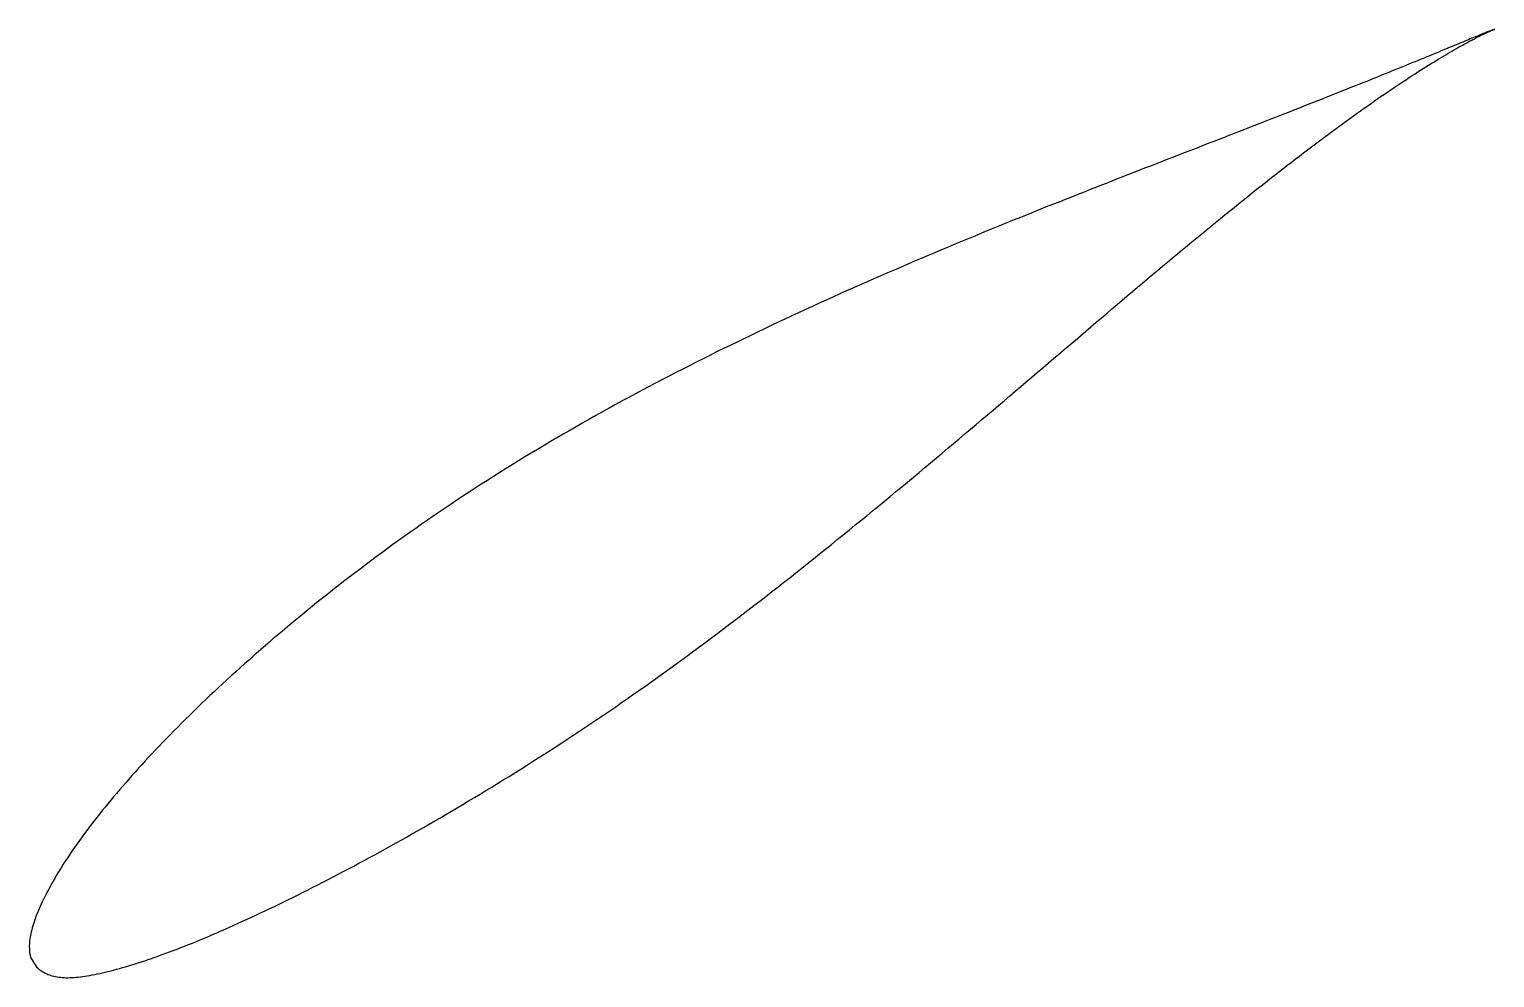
# Model space of a CAD drawing. Header units: metres. Extents: x -38 to 76, y -25 to 49.
import ezdxf

# ---------------------------------------------------------------- set-up
doc = ezdxf.new("R2010")
doc.units = ezdxf.units.M

msp = doc.modelspace()

# ---------------------------------------------------------------- linework, layer by layer
msp.add_lwpolyline([(76.29, 49.08), (76.29, 49.08), (76.28, 49.08), (76.27, 49.07), (76.25, 49.07), (76.23, 49.06), (76.2, 49.05), (76.17, 49.04), (76.13, 49.03), (76.09, 49.01), (76.04, 48.99), (75.99, 48.97), (75.93, 48.95), (75.87, 48.93), (75.8, 48.9), (75.73, 48.88), (75.66, 48.85), (75.58, 48.81), (75.49, 48.78), (75.4, 48.75), (75.31, 48.71), (75.21, 48.67), (75.1, 48.62), (75, 48.58), (74.88, 48.53), (74.76, 48.49), (74.64, 48.44), (74.51, 48.38), (74.38, 48.33), (74.25, 48.27), (74.1, 48.22), (73.96, 48.15), (73.81, 48.09), (73.65, 48.03), (73.49, 47.96), (73.33, 47.89), (73.16, 47.82), (72.98, 47.75), (72.81, 47.68), (72.62, 47.6), (72.44, 47.53), (72.24, 47.45), (72.05, 47.37), (71.85, 47.28), (71.64, 47.2), (71.43, 47.11), (71.22, 47.02), (71, 46.93), (70.77, 46.84), (70.54, 46.75), (70.31, 46.65), (70.07, 46.55), (69.83, 46.46), (69.59, 46.36), (69.34, 46.25), (69.08, 46.15), (68.82, 46.04), (68.56, 45.94), (68.29, 45.83), (68.02, 45.72), (67.74, 45.61), (67.46, 45.49), (67.18, 45.38), (66.89, 45.26), (66.59, 45.14), (66.29, 45.02), (65.99, 44.9), (65.69, 44.78), (65.38, 44.66), (65.06, 44.53), (64.74, 44.4), (64.42, 44.27), (64.09, 44.14), (63.76, 44.01), (63.43, 43.88), (63.09, 43.75), (62.74, 43.61), (62.4, 43.47), (62.05, 43.34), (61.69, 43.2), (61.33, 43.06), (60.97, 42.91), (60.61, 42.77), (60.24, 42.62), (59.86, 42.48), (59.48, 42.33), (59.1, 42.18), (58.72, 42.03), (58.33, 41.88), (57.94, 41.73), (57.54, 41.57), (57.14, 41.42), (56.74, 41.26), (56.34, 41.1), (55.93, 40.94), (55.51, 40.78), (55.1, 40.62), (54.68, 40.46), (54.26, 40.29), (53.83, 40.13), (53.4, 39.96), (52.97, 39.79), (52.53, 39.63), (52.1, 39.46), (51.65, 39.28), (51.21, 39.11), (50.76, 38.94), (50.31, 38.76), (49.86, 38.59), (49.4, 38.41), (48.94, 38.23), (48.48, 38.05), (48.02, 37.87), (47.55, 37.69), (47.08, 37.5), (46.61, 37.32), (46.14, 37.13), (45.66, 36.95), (45.18, 36.76), (44.7, 36.57), (44.21, 36.38), (43.73, 36.19), (43.24, 35.99), (42.75, 35.8), (42.26, 35.6), (41.76, 35.41), (41.26, 35.21), (40.76, 35.01), (40.26, 34.81), (39.76, 34.6), (39.26, 34.4), (38.75, 34.2), (38.24, 33.99), (37.73, 33.78), (37.22, 33.58), (36.71, 33.37), (36.19, 33.16), (35.68, 32.94), (35.16, 32.73), (34.64, 32.51), (34.12, 32.3), (33.6, 32.08), (33.08, 31.86), (32.55, 31.64), (32.03, 31.42), (31.5, 31.2), (30.98, 30.97), (30.45, 30.75), (29.92, 30.52), (29.39, 30.29), (28.86, 30.07), (28.33, 29.83), (27.8, 29.6), (27.27, 29.37), (26.73, 29.13), (26.2, 28.9), (25.67, 28.66), (25.13, 28.42), (24.6, 28.18), (24.06, 27.94), (23.53, 27.7), (22.99, 27.45), (22.46, 27.21), (21.92, 26.96), (21.39, 26.71), (20.85, 26.46), (20.32, 26.21), (19.78, 25.96), (19.25, 25.7), (18.71, 25.45), (18.18, 25.19), (17.64, 24.93), (17.11, 24.67), (16.58, 24.41), (16.04, 24.15), (15.51, 23.89), (14.98, 23.62), (14.45, 23.36), (13.92, 23.09), (13.39, 22.82), (12.86, 22.55), (12.33, 22.28), (11.8, 22.01), (11.28, 21.74), (10.75, 21.46), (10.23, 21.19), (9.7, 20.91), (9.18, 20.63), (8.66, 20.35), (8.14, 20.07), (7.62, 19.78), (7.11, 19.5), (6.59, 19.22), (6.08, 18.93), (5.57, 18.64), (5.06, 18.35), (4.55, 18.06), (4.04, 17.77), (3.53, 17.48), (3.03, 17.18), (2.53, 16.89), (2.03, 16.59), (1.53, 16.29), (1.03, 16), (0.53, 15.7), (0.04, 15.39), (-0.45, 15.09), (-0.94, 14.79), (-1.42, 14.48), (-1.91, 14.18), (-2.39, 13.87), (-2.87, 13.56), (-3.35, 13.26), (-3.82, 12.95), (-4.3, 12.64), (-4.77, 12.33), (-5.23, 12.01), (-5.7, 11.7), (-6.16, 11.39), (-6.62, 11.07), (-7.08, 10.76), (-7.54, 10.44), (-7.99, 10.12), (-8.44, 9.8), (-8.89, 9.49), (-9.33, 9.17), (-9.78, 8.85), (-10.22, 8.53), (-10.65, 8.21), (-11.09, 7.89), (-11.52, 7.57), (-11.95, 7.25), (-12.37, 6.92), (-12.8, 6.6), (-13.22, 6.28), (-13.63, 5.96), (-14.05, 5.64), (-14.46, 5.31), (-14.87, 4.99), (-15.27, 4.67), (-15.68, 4.35), (-16.08, 4.03), (-16.47, 3.7), (-16.87, 3.38), (-17.26, 3.06), (-17.65, 2.74), (-18.03, 2.42), (-18.41, 2.1), (-18.79, 1.78), (-19.17, 1.46), (-19.54, 1.14), (-19.91, 0.83), (-20.27, 0.51), (-20.64, 0.19), (-20.99, -0.13), (-21.35, -0.44), (-21.7, -0.76), (-22.05, -1.07), (-22.4, -1.39), (-22.74, -1.7), (-23.08, -2.01), (-23.42, -2.32), (-23.75, -2.63), (-24.08, -2.94), (-24.4, -3.25), (-24.72, -3.56), (-25.04, -3.87), (-25.36, -4.17), (-25.67, -4.48), (-25.98, -4.78), (-26.28, -5.08), (-26.58, -5.39), (-26.88, -5.69), (-27.17, -5.99), (-27.46, -6.28), (-27.75, -6.58), (-28.03, -6.87), (-28.31, -7.17), (-28.58, -7.46), (-28.86, -7.75), (-29.12, -8.04), (-29.39, -8.33), (-29.65, -8.61), (-29.9, -8.9), (-30.16, -9.18), (-30.41, -9.46), (-30.65, -9.74), (-30.89, -10.02), (-31.13, -10.29), (-31.37, -10.57), (-31.6, -10.84), (-31.82, -11.11), (-32.04, -11.38), (-32.26, -11.65), (-32.48, -11.91), (-32.69, -12.18), (-32.9, -12.44), (-33.1, -12.7), (-33.3, -12.95), (-33.49, -13.21), (-33.68, -13.46), (-33.87, -13.71), (-34.05, -13.96), (-34.23, -14.21), (-34.41, -14.45), (-34.58, -14.69), (-34.75, -14.93), (-34.91, -15.17), (-35.07, -15.41), (-35.22, -15.64), (-35.37, -15.87), (-35.52, -16.1), (-35.66, -16.33), (-35.8, -16.55), (-35.94, -16.77), (-36.07, -16.99), (-36.19, -17.21), (-36.32, -17.42), (-36.44, -17.64), (-36.55, -17.84), (-36.66, -18.05), (-36.77, -18.25), (-36.87, -18.45), (-36.97, -18.65), (-37.07, -18.84), (-37.16, -19.03), (-37.25, -19.22), (-37.33, -19.4), (-37.41, -19.58), (-37.49, -19.76), (-37.56, -19.94), (-37.63, -20.11), (-37.69, -20.28), (-37.75, -20.44), (-37.81, -20.6), (-37.86, -20.76), (-37.91, -20.92), (-37.95, -21.07), (-37.99, -21.22), (-38.03, -21.37), (-38.06, -21.52), (-38.09, -21.66), (-38.12, -21.8), (-38.14, -21.93), (-38.15, -22.06), (-38.16, -22.19), (-38.17, -22.32), (-38.18, -22.44), (-38.18, -22.55), (-38.17, -22.67), (-38.17, -22.78), (-38.16, -22.88), (-38.15, -22.98), (-38.13, -23.07), (-38.12, -23.16), (-38.1, -23.24), (-38.08, -23.31), (-38.07, -23.37), (-38.05, -23.42), (-38.04, -23.45), (-37.58, -24.17), (-37.57, -24.18), (-37.55, -24.19), (-37.52, -24.21), (-37.48, -24.24), (-37.43, -24.29), (-37.36, -24.34), (-37.28, -24.39), (-37.2, -24.45), (-37.12, -24.5), (-37.02, -24.56), (-36.93, -24.61), (-36.82, -24.66), (-36.72, -24.7), (-36.61, -24.74), (-36.5, -24.78), (-36.38, -24.81), (-36.26, -24.85), (-36.14, -24.87), (-36.01, -24.89), (-35.88, -24.91), (-35.74, -24.93), (-35.6, -24.94), (-35.46, -24.95), (-35.31, -24.96), (-35.16, -24.96), (-35.01, -24.95), (-34.85, -24.95), (-34.69, -24.94), (-34.53, -24.93), (-34.36, -24.91), (-34.19, -24.89), (-34.01, -24.87), (-33.83, -24.84), (-33.65, -24.81), (-33.46, -24.78), (-33.27, -24.74), (-33.07, -24.71), (-32.87, -24.66), (-32.67, -24.62), (-32.46, -24.57), (-32.25, -24.52), (-32.04, -24.47), (-31.82, -24.42), (-31.59, -24.36), (-31.37, -24.3), (-31.14, -24.24), (-30.9, -24.17), (-30.66, -24.1), (-30.42, -24.03), (-30.17, -23.96), (-29.92, -23.88), (-29.67, -23.8), (-29.41, -23.72), (-29.15, -23.63), (-28.89, -23.54), (-28.62, -23.45), (-28.35, -23.36), (-28.07, -23.26), (-27.79, -23.16), (-27.51, -23.05), (-27.23, -22.95), (-26.94, -22.84), (-26.64, -22.73), (-26.35, -22.61), (-26.05, -22.49), (-25.75, -22.37), (-25.44, -22.25), (-25.13, -22.12), (-24.82, -21.99), (-24.5, -21.86), (-24.19, -21.73), (-23.86, -21.59), (-23.54, -21.45), (-23.21, -21.31), (-22.88, -21.16), (-22.54, -21.01), (-22.21, -20.86), (-21.86, -20.71), (-21.52, -20.55), (-21.17, -20.4), (-20.82, -20.23), (-20.47, -20.07), (-20.12, -19.9), (-19.76, -19.73), (-19.39, -19.56), (-19.03, -19.39), (-18.66, -19.21), (-18.29, -19.03), (-17.92, -18.85), (-17.54, -18.66), (-17.17, -18.48), (-16.78, -18.29), (-16.4, -18.09), (-16.02, -17.9), (-15.63, -17.7), (-15.24, -17.5), (-14.84, -17.3), (-14.45, -17.09), (-14.05, -16.88), (-13.65, -16.67), (-13.24, -16.46), (-12.84, -16.25), (-12.43, -16.03), (-12.02, -15.81), (-11.61, -15.58), (-11.19, -15.36), (-10.78, -15.13), (-10.36, -14.9), (-9.94, -14.67), (-9.52, -14.43), (-9.09, -14.2), (-8.67, -13.96), (-8.24, -13.71), (-7.81, -13.47), (-7.38, -13.22), (-6.94, -12.97), (-6.51, -12.72), (-6.07, -12.47), (-5.63, -12.21), (-5.19, -11.95), (-4.75, -11.69), (-4.31, -11.43), (-3.86, -11.16), (-3.41, -10.89), (-2.96, -10.62), (-2.52, -10.35), (-2.06, -10.08), (-1.61, -9.8), (-1.16, -9.52), (-0.7, -9.24), (-0.25, -8.96), (0.21, -8.67), (0.67, -8.38), (1.12, -8.09), (1.58, -7.8), (2.04, -7.51), (2.51, -7.21), (2.97, -6.91), (3.43, -6.61), (3.89, -6.31), (4.36, -6), (4.82, -5.69), (5.29, -5.38), (5.76, -5.07), (6.22, -4.76), (6.69, -4.44), (7.16, -4.12), (7.63, -3.8), (8.09, -3.48), (8.56, -3.15), (9.03, -2.83), (9.5, -2.5), (9.97, -2.17), (10.44, -1.83), (10.91, -1.5), (11.38, -1.16), (11.85, -0.82), (12.32, -0.48), (12.79, -0.14), (13.26, 0.2), (13.73, 0.55), (14.2, 0.9), (14.67, 1.24), (15.14, 1.59), (15.61, 1.95), (16.08, 2.3), (16.55, 2.66), (17.02, 3.01), (17.49, 3.37), (17.96, 3.73), (18.42, 4.09), (18.89, 4.45), (19.36, 4.81), (19.83, 5.18), (20.29, 5.54), (20.76, 5.91), (21.23, 6.27), (21.69, 6.64), (22.16, 7.01), (22.62, 7.38), (23.09, 7.75), (23.55, 8.12), (24.01, 8.49), (24.48, 8.86), (24.94, 9.24), (25.4, 9.61), (25.86, 9.98), (26.32, 10.36), (26.78, 10.73), (27.24, 11.11), (27.7, 11.48), (28.15, 11.86), (28.61, 12.23), (29.07, 12.61), (29.52, 12.99), (29.98, 13.36), (30.43, 13.74), (30.88, 14.11), (31.33, 14.49), (31.78, 14.87), (32.23, 15.24), (32.68, 15.62), (33.13, 15.99), (33.58, 16.37), (34.02, 16.74), (34.47, 17.12), (34.91, 17.49), (35.35, 17.86), (35.79, 18.24), (36.23, 18.61), (36.67, 18.98), (37.11, 19.35), (37.54, 19.72), (37.98, 20.09), (38.41, 20.46), (38.84, 20.83), (39.27, 21.2), (39.7, 21.56), (40.13, 21.93), (40.56, 22.29), (40.99, 22.65), (41.41, 23.02), (41.83, 23.38), (42.25, 23.73), (42.67, 24.09), (43.09, 24.45), (43.51, 24.8), (43.93, 25.16), (44.34, 25.51), (44.75, 25.86), (45.16, 26.21), (45.57, 26.56), (45.98, 26.9), (46.38, 27.25), (46.79, 27.59), (47.19, 27.93), (47.59, 28.27), (47.99, 28.61), (48.39, 28.94), (48.78, 29.27), (49.18, 29.6), (49.57, 29.93), (49.96, 30.26), (50.35, 30.59), (50.74, 30.91), (51.12, 31.23), (51.5, 31.55), (51.88, 31.86), (52.26, 32.18), (52.64, 32.49), (53.01, 32.8), (53.39, 33.1), (53.76, 33.41), (54.13, 33.71), (54.49, 34.01), (54.86, 34.31), (55.22, 34.6), (55.58, 34.89), (55.94, 35.18), (56.29, 35.47), (56.65, 35.75), (57, 36.03), (57.35, 36.31), (57.69, 36.59), (58.04, 36.86), (58.38, 37.13), (58.72, 37.4), (59.06, 37.66), (59.39, 37.92), (59.73, 38.18), (60.06, 38.44), (60.38, 38.69), (60.71, 38.94), (61.03, 39.19), (61.35, 39.43), (61.67, 39.67), (61.98, 39.91), (62.29, 40.14), (62.6, 40.38), (62.91, 40.61), (63.21, 40.83), (63.51, 41.05), (63.81, 41.27), (64.11, 41.49), (64.4, 41.7), (64.69, 41.92), (64.98, 42.12), (65.26, 42.33), (65.54, 42.53), (65.82, 42.73), (66.1, 42.92), (66.37, 43.11), (66.64, 43.3), (66.9, 43.49), (67.16, 43.67), (67.42, 43.85), (67.68, 44.02), (67.93, 44.2), (68.18, 44.37), (68.43, 44.53), (68.67, 44.7), (68.91, 44.86), (69.15, 45.01), (69.39, 45.17), (69.62, 45.32), (69.84, 45.47), (70.07, 45.61), (70.29, 45.75), (70.5, 45.89), (70.71, 46.02), (70.92, 46.16), (71.13, 46.28), (71.33, 46.41), (71.53, 46.53), (71.73, 46.65), (71.92, 46.77), (72.1, 46.88), (72.29, 46.99), (72.47, 47.1), (72.64, 47.2), (72.82, 47.3), (72.99, 47.4), (73.15, 47.5), (73.31, 47.59), (73.47, 47.68), (73.62, 47.76), (73.77, 47.85), (73.91, 47.93), (74.06, 48), (74.19, 48.08), (74.33, 48.15), (74.45, 48.22), (74.58, 48.28), (74.7, 48.35), (74.82, 48.41), (74.93, 48.46), (75.04, 48.52), (75.14, 48.57), (75.24, 48.62), (75.33, 48.67), (75.42, 48.71), (75.51, 48.75), (75.59, 48.79), (75.67, 48.83), (75.74, 48.86), (75.81, 48.89), (75.88, 48.92), (75.94, 48.94), (75.99, 48.97), (76.04, 48.99), (76.09, 49.01), (76.13, 49.02), (76.17, 49.04), (76.2, 49.05), (76.23, 49.06), (76.25, 49.07), (76.27, 49.07), (76.28, 49.08), (76.29, 49.08), (76.29, 49.08)], close=True)

doc.saveas('drawing.dxf')
